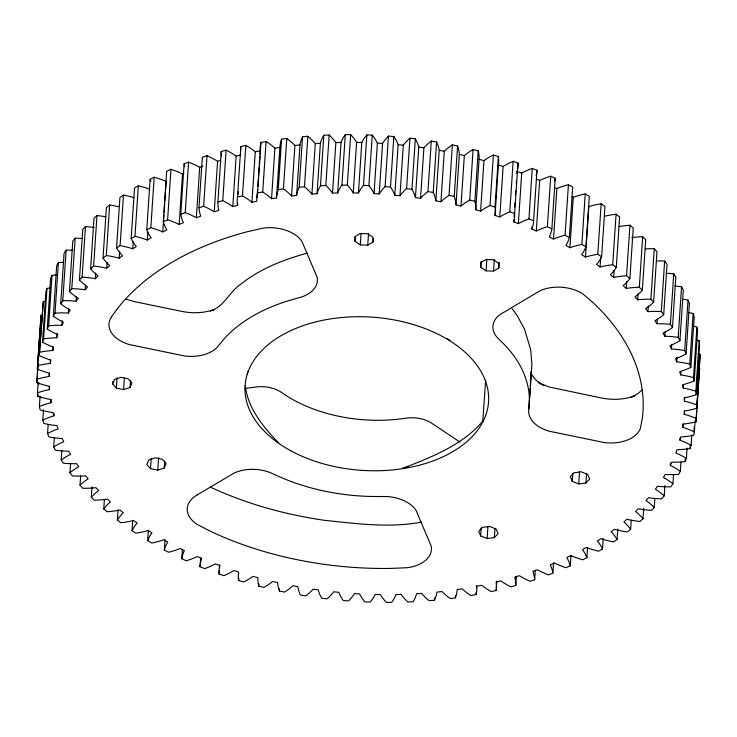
<?xml version="1.0" encoding="UTF-8"?>
<svg xmlns="http://www.w3.org/2000/svg" width="737" height="737" viewBox="0 0 737 737"><rect width="100%" height="100%" fill="white"/><g stroke="black" fill="none" stroke-linecap="round" stroke-linejoin="round"><path stroke-width="1.11" d="M37.928 363.148L36.868 382.623A69.186 43.538 3.8 0 0 49.213 386.317L49.397 389.606A69.186 43.538 3.8 0 0 37.43 392.858L37.79 396.276A69.186 43.538 3.8 0 0 50.448 399.463L50.964 402.752A69.186 43.538 3.8 0 0 39.411 406.502L40.12 409.91A69.186 43.538 3.8 0 0 53.027 412.582L53.884 415.852A69.186 43.538 3.8 0 0 42.792 420.099L43.852 423.48A69.186 43.538 3.8 0 0 56.952 425.627L58.149 428.87A69.186 43.538 3.8 0 0 47.564 433.577L48.964 436.921A69.186 43.538 3.8 0 0 62.212 438.533L63.732 441.73A69.186 43.538 3.8 0 0 53.7 446.889L55.441 450.178A69.186 43.538 3.8 0 0 68.771 451.237L70.605 454.379A69.186 43.538 3.8 0 0 61.171 459.971L63.253 463.195A69.186 43.538 3.8 0 0 76.602 463.702L78.758 466.779A69.186 43.538 3.8 0 0 69.96 472.767L72.355 475.918A69.186 43.538 3.8 0 0 85.676 475.872L88.136 478.857A69.186 43.538 3.8 0 0 80.02 485.222L82.728 488.281A69.186 43.538 3.8 0 0 95.957 487.691L98.712 490.584A69.186 43.538 3.8 0 0 91.305 497.291L94.318 500.239A69.186 43.538 3.8 0 0 107.399 499.096L110.439 501.879A69.186 43.538 3.8 0 0 103.77 508.917L107.068 511.745A69.186 43.538 3.8 0 0 119.956 510.059L123.263 512.722A69.186 43.538 3.8 0 0 117.367 520.046L120.932 522.745A69.186 43.538 3.8 0 0 133.563 520.525L137.128 523.058A69.186 43.538 3.8 0 0 132.024 530.64L135.848 533.192A69.186 43.538 3.8 0 0 148.174 530.447L151.969 532.833A69.186 43.538 3.8 0 0 147.695 540.645L151.758 543.049A69.186 43.538 3.8 0 0 163.715 539.779L167.741 542.017A69.186 43.538 3.8 0 0 164.296 550.014L168.589 552.253A69.186 43.538 3.8 0 0 180.132 548.485L184.361 550.557A69.186 43.538 3.8 0 0 181.772 558.72L186.268 560.793A69.186 43.538 3.8 0 0 197.341 556.536L201.763 558.434A69.186 43.538 3.8 0 0 200.031 566.725L204.711 568.605A69.186 43.538 3.8 0 0 215.287 563.879L219.875 565.611A69.186 43.538 3.8 0 0 219.009 573.976L223.855 575.671A69.186 43.538 3.8 0 0 233.869 570.502L238.613 572.041A69.186 43.538 3.8 0 0 238.622 580.47L243.615 581.963A69.186 43.538 3.8 0 0 253.031 576.371L257.895 577.716A69.186 43.538 3.8 0 0 258.779 586.155L263.901 587.444A69.186 43.538 3.8 0 0 272.672 581.447L277.656 582.598A69.186 43.538 3.8 0 0 279.406 591.019L284.62 592.106A69.186 43.538 3.8 0 0 292.718 585.731L297.785 586.67A69.186 43.538 3.8 0 0 300.401 595.035L305.698 595.911A69.186 43.538 3.8 0 0 313.087 589.185L318.218 589.913A69.186 43.538 3.8 0 0 321.682 598.195L327.044 598.849A69.186 43.538 3.8 0 0 333.686 591.802L338.854 592.327A69.186 43.538 3.8 0 0 343.156 600.471L348.546 600.904A69.186 43.538 3.8 0 0 354.423 593.571L359.619 593.884A69.186 43.538 3.8 0 0 364.741 601.871L370.14 602.083A69.186 43.538 3.8 0 0 375.207 594.492L380.403 594.584A69.186 43.538 3.8 0 0 386.326 602.378L391.706 602.359A69.186 43.538 3.8 0 0 395.962 594.547L401.14 594.427A69.186 43.538 3.8 0 0 407.828 601.982L413.171 601.751A69.186 43.538 3.8 0 0 416.598 593.746L421.721 593.405A69.186 43.538 3.8 0 0 429.146 600.701L434.443 600.25A69.186 43.538 3.8 0 0 437.013 592.078L442.071 591.535A69.186 43.538 3.8 0 0 450.206 598.536L455.42 597.864A69.186 43.538 3.8 0 0 457.124 589.572L462.099 588.817A69.186 43.538 3.8 0 0 470.915 595.496L476.019 594.602A69.186 43.538 3.8 0 0 476.857 586.219L481.722 585.261A69.186 43.538 3.8 0 0 491.164 591.59L496.148 590.475L496.766 581.3M496.148 590.475A69.186 43.538 3.8 0 0 496.112 582.055L500.847 580.885A69.186 43.538 3.8 0 0 510.888 586.836L515.734 585.51A69.186 43.538 3.8 0 0 514.822 577.071L519.401 575.708A69.186 43.538 3.8 0 0 529.995 581.253L534.666 579.733A69.186 43.538 3.8 0 0 532.888 571.304L537.301 569.747A69.186 43.538 3.8 0 0 548.411 574.869L552.888 573.146A69.186 43.538 3.8 0 0 550.253 564.782L554.473 563.04A69.186 43.538 3.8 0 0 566.034 567.711L570.318 565.795A69.186 43.538 3.8 0 0 566.827 557.531L570.834 555.606A69.186 43.538 3.8 0 0 582.82 559.798L586.873 557.716A69.186 43.538 3.8 0 0 582.543 549.572L586.33 547.471A69.186 43.538 3.8 0 0 598.665 551.184L602.479 548.927A69.186 43.538 3.8 0 0 597.338 540.949L600.885 538.692A69.186 43.538 3.8 0 0 613.534 541.898L617.081 539.475A69.186 43.538 3.8 0 0 611.139 531.69L614.437 529.286A69.186 43.538 3.8 0 0 627.334 531.967L630.614 529.396A69.186 43.538 3.8 0 0 623.907 521.842L626.92 519.29A69.186 43.538 3.8 0 0 640.02 521.455L643.014 518.737A69.186 43.538 3.8 0 0 635.561 511.45L638.297 508.77A69.186 43.538 3.8 0 0 651.536 510.391L654.235 507.544A69.186 43.538 3.8 0 0 646.073 500.552L648.514 497.751A69.186 43.538 3.8 0 0 661.835 498.829L664.221 495.863A69.186 43.538 3.8 0 0 655.386 489.193L657.524 486.291A69.186 43.538 3.8 0 0 670.873 486.816L672.927 483.748A69.186 43.538 3.8 0 0 663.466 477.429L665.29 474.425A69.186 43.538 3.8 0 0 678.611 474.407L680.334 471.247A69.186 43.538 3.8 0 0 670.274 465.305L671.766 462.228A69.186 43.538 3.8 0 0 685.005 461.648L686.396 458.414A69.186 43.538 3.8 0 0 675.783 452.877L676.953 449.727A69.186 43.538 3.8 0 0 690.044 448.603L691.085 445.295A69.186 43.538 3.8 0 0 679.965 440.192L680.804 436.986A69.186 43.538 3.8 0 0 693.692 435.318L694.392 431.965A69.186 43.538 3.8 0 0 682.812 427.313L683.31 424.07A69.186 43.538 3.8 0 0 695.949 421.859L696.29 418.469A69.186 43.538 3.8 0 0 684.295 414.286L684.461 411.016A69.186 43.538 3.8 0 0 696.787 408.28L700.132 354.377A69.186 43.538 3.8 0 0 698.151 353.659M36.859 379.214A69.186 43.538 3.8 0 1 49.186 376.478L49.351 373.208A69.186 43.538 3.8 0 1 37.357 369.025L41.051 315.141L37.357 369.025M528.779 408.998L528.641 411.872A32.529 20.47 3.8 0 0 549.222 431.219L604.404 442.596A32.529 20.47 3.8 0 0 640.315 428.713L642.406 417.888A276.734 174.153 3.8 0 0 593.81 303.358L583.243 294.21A32.529 20.47 3.8 0 0 539.981 290.765L499.787 314.708A32.529 20.47 3.8 0 0 496.931 337.15L505.361 345.598A162.794 102.452 3.8 0 1 529.378 402.209L528.779 408.998L530.152 388.344M38.149 359.711L38.683 351.678M38.84 349.384L39.448 340.199M39.605 337.905L40.13 329.872M36.868 382.623L37.246 376.883M37.403 374.589L37.937 366.556M38.388 359.674L38.693 355.087M39.079 349.347L39.457 343.608M39.835 337.868L40.148 333.281M37.698 365.635A69.186 43.538 3.8 0 1 50.337 363.424L50.835 360.181A69.186 43.538 3.8 0 1 39.254 355.529L43.308 301.682A69.186 43.538 3.8 0 1 45.408 301.295M39.254 355.529L43.308 301.682M37.43 392.858L38.112 382.531M37.79 396.276L37.946 393.982M38.554 384.797L38.702 382.503M39.955 352.175A69.186 43.538 3.8 0 1 52.843 350.499L53.681 347.302A69.186 43.538 3.8 0 1 42.562 342.189L45.915 291.705L46.956 288.397A69.186 43.538 3.8 0 1 50.18 287.964M42.562 342.189L43.603 338.891L46.956 288.397M39.411 406.502L40.093 396.174M43.603 338.891A69.186 43.538 3.8 0 1 56.694 337.767L57.864 334.616A69.186 43.538 3.8 0 1 47.251 329.08L50.604 278.586L51.995 275.352A69.186 43.538 3.8 0 1 56.362 274.975M47.251 329.08L48.642 325.846L51.995 275.352M42.792 420.099L43.474 409.772M49.186 376.478L49.416 373.033M48.642 325.846A69.186 43.538 3.8 0 1 61.88 325.266L63.373 322.189A69.186 43.538 3.8 0 1 53.313 316.247L56.666 265.753L58.389 262.593A69.186 43.538 3.8 0 1 62.811 262.409M50.337 363.424L50.567 359.988M49.397 389.606L49.628 386.16M53.313 316.247L55.035 313.087L58.389 262.593M52.843 350.499L53.073 347.063M47.564 433.577L48.172 424.401M50.964 402.752L51.194 399.307M56.694 337.767L56.998 333.179M55.035 313.087A69.186 43.538 3.8 0 1 68.357 313.059L70.181 310.065A69.186 43.538 3.8 0 1 60.72 303.745L64.073 253.252L66.127 250.184A69.186 43.538 3.8 0 1 72.797 250.248M53.884 415.852L54.041 413.558M60.72 303.745L62.774 300.678L66.127 250.184M53.7 446.889L54.308 437.704M61.88 325.266L62.184 320.678M62.774 300.678A69.186 43.538 3.8 0 1 76.123 301.203L78.26 298.301A69.186 43.538 3.8 0 1 69.425 291.631L72.779 241.137L75.165 238.171A69.186 43.538 3.8 0 1 81.844 238.512M68.357 313.059L68.67 308.471M69.425 291.631L71.811 288.664L75.165 238.171M61.171 459.971L61.788 450.786M76.123 301.203L76.427 296.615M71.811 288.664A69.186 43.538 3.8 0 1 85.133 289.742L87.574 286.942A69.186 43.538 3.8 0 1 79.412 279.949L82.765 229.456L85.464 226.609A69.186 43.538 3.8 0 1 94.327 227.512M79.412 279.949L82.111 277.103L85.464 226.609M69.96 472.767L70.568 463.582M85.133 289.742L85.437 285.155M82.111 277.103A69.186 43.538 3.8 0 1 95.349 278.724L98.085 276.043A69.186 43.538 3.8 0 1 90.633 268.756L93.986 218.263L96.98 215.545A69.186 43.538 3.8 0 1 105.769 216.807M90.633 268.756L93.627 266.039L96.98 215.545M80.02 485.222L80.628 476.047M95.349 278.724L95.727 272.985M93.627 266.039A69.186 43.538 3.8 0 1 106.727 268.194L109.739 265.652A69.186 43.538 3.8 0 1 103.033 258.097L106.386 207.604L109.666 205.033A69.186 43.538 3.8 0 1 118.344 206.655M103.033 258.097L106.312 255.518L109.666 205.033M91.305 497.291L91.996 486.964M106.727 268.194L107.105 262.464M106.312 255.518A69.186 43.538 3.8 0 1 119.21 258.208L122.508 255.803A69.186 43.538 3.8 0 1 116.566 248.019L119.919 197.525L123.466 195.102A69.186 43.538 3.8 0 1 134.07 197.673M119.21 258.208L119.67 251.326M116.566 248.019L120.113 245.596L123.466 195.102M103.77 508.917L104.387 499.732M112.623 383.876L114.548 379.398L121.006 377.298L128.22 378.8L131.96 383.019L130.044 387.496L123.586 389.606L116.372 388.104L112.623 383.876L112.779 381.582M116.372 388.104L117.054 377.777M120.113 245.596A69.186 43.538 3.8 0 1 132.761 248.802L136.308 246.545A69.186 43.538 3.8 0 1 131.168 238.567L134.521 188.073L138.335 185.816A69.186 43.538 3.8 0 1 149.685 189.16M132.761 248.802L133.222 241.92M123.586 389.606L124.35 378.127M131.168 238.567L134.972 236.31L138.335 185.816M117.367 520.046L118.049 509.718M130.044 387.496L130.504 380.614M134.972 236.31A69.186 43.538 3.8 0 1 147.317 240.013L151.103 237.922A69.186 43.538 3.8 0 1 146.774 229.778L150.127 179.284L154.18 177.202A69.186 43.538 3.8 0 1 166.166 181.394L165.632 189.427M147.317 240.013L147.851 231.989M146.774 229.778L150.827 227.687L154.18 177.202M132.024 530.64L132.715 520.313M150.827 227.687A69.186 43.538 3.8 0 1 162.813 231.888L166.82 229.962A69.186 43.538 3.8 0 1 163.328 221.69L166.682 171.205L170.966 169.289A69.186 43.538 3.8 0 1 182.527 173.96L183.928 173.379M162.813 231.888L163.955 214.679M164.102 212.385L164.72 203.2M164.867 200.906L165.475 191.721M150.541 468.649L146.801 464.43L148.717 459.952L155.175 457.843L162.389 459.344L166.138 463.573L164.222 468.05L157.764 470.151L150.541 468.649L151.232 458.322M163.328 221.69L167.603 219.783L170.966 169.289M147.695 540.645L148.377 530.318M157.764 470.151L158.602 457.53M167.603 219.783A69.186 43.538 3.8 0 1 179.174 224.453L182.527 173.96M179.174 224.453L183.393 222.712A69.186 43.538 3.8 0 1 180.758 214.347L184.112 163.854L188.589 162.131A69.186 43.538 3.8 0 1 199.699 167.253L202.638 166.203M164.222 468.05L164.673 461.159M180.758 214.347L185.236 212.625L188.589 162.131M164.296 550.014L164.987 539.687M185.236 212.625A69.186 43.538 3.8 0 1 196.346 217.747L199.699 167.253M196.346 217.747L200.759 216.181A69.186 43.538 3.8 0 1 198.972 207.76L202.334 157.267L207.005 155.747A69.186 43.538 3.8 0 1 217.599 161.292L220.649 160.38M240.888 154.945L236.153 156.115A69.186 43.538 3.8 0 0 226.112 150.164L221.266 151.49L217.912 201.975A69.186 43.538 3.8 0 0 218.825 210.423L214.246 211.786A69.186 43.538 3.8 0 0 203.642 206.24L207.005 155.747M181.772 558.72L182.38 549.544M214.246 211.786L217.599 161.292M237.683 203.145L237.535 205.439L232.8 206.609A69.186 43.538 3.8 0 0 222.758 200.657L226.112 150.164M200.031 566.725L200.639 557.541M232.8 206.609L236.153 156.115M237.535 205.439A69.186 43.538 3.8 0 1 237.498 197.019L240.852 146.525L245.836 145.41A69.186 43.538 3.8 0 1 255.278 151.739L260.143 150.781A69.186 43.538 3.8 0 1 260.981 142.398L266.085 141.504A69.186 43.538 3.8 0 1 274.901 148.183L279.876 147.428A69.186 43.538 3.8 0 1 281.58 139.136L286.794 138.464A69.186 43.538 3.8 0 1 294.929 145.465L299.987 144.922A69.186 43.538 3.8 0 1 302.557 136.75L307.854 136.299A69.186 43.538 3.8 0 1 315.279 143.595L320.402 143.254A69.186 43.538 3.8 0 1 323.829 135.249L329.172 135.018A69.186 43.538 3.8 0 1 335.86 142.573L332.507 193.066L337.684 192.947A69.186 43.538 3.8 0 1 341.94 185.134L345.294 134.641L350.674 134.622A69.186 43.538 3.8 0 1 356.597 142.416L353.244 192.91L358.44 193.002A69.186 43.538 3.8 0 1 363.507 185.411L366.86 134.917L372.259 135.129A69.186 43.538 3.8 0 1 377.381 143.116L374.028 193.61L379.223 193.914A69.186 43.538 3.8 0 1 385.101 186.59L388.454 136.096L393.844 136.529A69.186 43.538 3.8 0 1 398.146 144.673L394.792 195.167L399.961 195.692A69.186 43.538 3.8 0 1 406.603 188.644L409.956 138.151L415.318 138.805A69.186 43.538 3.8 0 1 418.782 147.087L415.428 197.571L420.56 198.308A69.186 43.538 3.8 0 1 427.948 191.583L431.302 141.089L436.599 141.965A69.186 43.538 3.8 0 1 439.215 150.33L435.862 200.823L440.929 201.763A69.186 43.538 3.8 0 1 449.026 195.388L452.38 144.894L457.594 145.981A69.186 43.538 3.8 0 1 459.344 154.401L455.991 204.895L460.975 206.047A69.186 43.538 3.8 0 1 469.745 200.04L474.868 201.339A69.186 43.538 3.8 0 1 475.752 209.778L480.616 211.123A69.186 43.538 3.8 0 1 490.031 205.531L495.024 207.023A69.186 43.538 3.8 0 1 495.034 215.453L499.778 216.991A69.186 43.538 3.8 0 1 509.792 211.814L514.638 213.509A69.186 43.538 3.8 0 1 513.772 221.883L518.36 223.606A69.186 43.538 3.8 0 1 528.936 218.889L533.616 220.768A69.186 43.538 3.8 0 1 531.884 229.06L536.306 230.957A69.186 43.538 3.8 0 1 547.379 226.701L551.875 228.774A69.186 43.538 3.8 0 1 549.286 236.927L553.515 239.009A69.186 43.538 3.8 0 1 565.058 235.232L569.351 237.48A69.186 43.538 3.8 0 1 565.905 245.476L569.931 247.715A69.186 43.538 3.8 0 1 581.889 244.444L585.952 246.849A69.186 43.538 3.8 0 1 581.677 254.661L585.473 257.047A69.186 43.538 3.8 0 1 597.799 254.293L601.622 256.854A69.186 43.538 3.8 0 1 596.519 264.436L600.084 266.969A69.186 43.538 3.8 0 1 612.714 264.749L616.279 267.448A69.186 43.538 3.8 0 1 610.383 274.772L613.691 277.434A69.186 43.538 3.8 0 1 626.579 275.749L629.877 278.577A69.186 43.538 3.8 0 1 623.207 285.606L626.247 288.397A69.186 43.538 3.8 0 1 639.329 287.255L642.342 290.203A69.186 43.538 3.8 0 1 634.935 296.91L637.689 299.802A69.186 43.538 3.8 0 1 650.918 299.213L653.627 302.271A69.186 43.538 3.8 0 1 645.511 308.628L647.97 311.622A69.186 43.538 3.8 0 1 661.292 311.576L663.687 314.727A69.186 43.538 3.8 0 1 654.889 320.715L657.045 323.783A69.186 43.538 3.8 0 1 670.394 324.298L672.476 327.523A69.186 43.538 3.8 0 1 663.042 333.106L664.875 336.247A69.186 43.538 3.8 0 1 678.206 337.316L679.947 340.605A69.186 43.538 3.8 0 1 669.915 345.764L671.435 348.96A69.186 43.538 3.8 0 1 684.682 350.572L686.083 353.917A69.186 43.538 3.8 0 1 675.497 358.624L676.695 361.867A69.186 43.538 3.8 0 1 689.795 364.014L690.855 367.394A69.186 43.538 3.8 0 1 679.763 371.632L680.62 374.903A69.186 43.538 3.8 0 1 693.526 377.584L694.236 380.983A69.186 43.538 3.8 0 1 682.683 384.742L683.199 388.031A69.186 43.538 3.8 0 1 695.857 391.218L696.216 394.636A69.186 43.538 3.8 0 1 684.249 397.888L684.433 401.177A69.186 43.538 3.8 0 1 696.778 404.871M238.291 193.969L238.447 191.666M260.981 142.398L257.628 192.891A69.186 43.538 3.8 0 0 256.789 201.265L251.925 202.233A69.186 43.538 3.8 0 0 242.482 195.904L245.836 145.41M219.009 573.976L219.239 570.539M219.396 568.245L219.617 564.8M251.925 202.233L255.278 151.739M257.02 197.829L257.554 189.796M257.784 186.35L258.318 178.317M258.466 176.023L259.074 166.838M259.231 164.544L259.765 156.511M259.912 154.217L260.143 150.781M281.58 139.136L278.227 189.63A69.186 43.538 3.8 0 0 276.522 197.921L271.548 198.677A69.186 43.538 3.8 0 0 262.731 191.998L266.085 141.504M238.622 580.47L238.779 578.167M271.548 198.677L274.901 148.183M276.522 197.921L279.876 147.428M302.557 136.75L299.204 187.244A69.186 43.538 3.8 0 0 296.633 195.406L291.576 195.959A69.186 43.538 3.8 0 0 283.441 188.958L286.794 138.464M258.779 586.155L258.936 583.861M291.576 195.959L294.929 145.465M296.633 195.406L299.987 144.922M323.829 135.249L320.475 185.742A69.186 43.538 3.8 0 0 317.048 193.748L311.926 194.089A69.186 43.538 3.8 0 0 304.501 186.783L307.854 136.299M279.406 591.019L279.563 588.725M311.926 194.089L315.279 143.595M317.048 193.748L320.402 143.254M332.507 193.066A69.186 43.538 3.8 0 0 325.818 185.503L329.172 135.018M337.684 192.947L341.038 142.453A69.186 43.538 3.8 0 1 345.294 134.641M353.244 192.91A69.186 43.538 3.8 0 0 347.32 185.116L350.674 134.622M373.263 238.613L373.042 242.049L367.772 245.181L360.301 244.887L355.013 241.349L355.317 236.761M358.44 193.002L361.793 142.508A69.186 43.538 3.8 0 1 366.86 134.917M360.301 244.887L361.066 233.417M374.028 193.61A69.186 43.538 3.8 0 0 368.905 185.623L372.259 135.129M367.772 245.181L368.528 233.703M379.223 193.914L382.577 143.429A69.186 43.538 3.8 0 1 388.454 136.096M394.792 195.167A69.186 43.538 3.8 0 0 390.49 187.023L393.844 136.529M399.961 195.692L403.314 145.198A69.186 43.538 3.8 0 1 409.956 138.151M415.428 197.571A69.186 43.538 3.8 0 0 411.965 189.298L415.318 138.805M420.56 198.308L423.913 147.815A69.186 43.538 3.8 0 1 431.302 141.089M435.862 200.823A69.186 43.538 3.8 0 0 433.245 192.458L436.599 141.965M440.929 201.763L444.282 151.269A69.186 43.538 3.8 0 1 452.38 144.894M455.991 204.895A69.186 43.538 3.8 0 0 454.241 196.475L457.594 145.981M434.443 600.25L434.6 597.956M460.975 206.047L464.328 155.553A69.186 43.538 3.8 0 1 473.099 149.556L478.221 150.845A69.186 43.538 3.8 0 1 479.105 159.284L475.752 209.778M469.745 200.04L473.099 149.556M474.868 201.339L478.221 150.845M480.616 211.123L483.969 160.629A69.186 43.538 3.8 0 1 493.385 155.037L498.378 156.53A69.186 43.538 3.8 0 1 498.387 164.959L495.034 215.453M455.42 597.864L455.577 595.56M499.179 262.261L498.802 268.001L493.532 271.133L486.061 270.838L480.773 267.301L481.16 261.561M490.031 205.531L493.385 155.037M486.061 270.838L486.825 259.36M495.024 207.023L498.378 156.53M493.532 271.133L494.297 259.654M499.778 216.991L503.131 166.498A69.186 43.538 3.8 0 1 513.145 161.329L517.991 163.024A69.186 43.538 3.8 0 1 517.696 168.626M476.019 594.602L476.176 592.299M476.48 587.711L476.627 585.418M480.671 535.937L478.718 531.313L482.44 527.379L489.654 526.439L496.121 529.046L498.065 533.671L494.352 537.605L487.139 538.544L480.671 535.937L481.206 527.904M487.139 538.544L487.903 527.066M509.792 211.814L513.145 161.329M513.772 221.883L513.929 219.589M514.076 217.295L514.306 213.85M514.767 206.968L515.071 202.38M515.522 195.489L515.836 190.901M516.287 184.02L516.517 180.574M516.978 173.692L517.125 171.389A69.186 43.538 3.8 0 0 517.54 169.556M514.638 213.509L517.991 163.024M494.352 537.605L494.96 528.429M518.36 223.606L521.713 173.121A69.186 43.538 3.8 0 1 532.289 168.395L536.969 170.275L533.616 220.768M528.936 218.889L532.289 168.395M531.884 229.06L532.031 226.756M536.306 230.957L539.659 180.464A69.186 43.538 3.8 0 1 550.732 176.207L555.228 178.28L551.875 228.774M515.734 585.51L516.342 576.334M530.308 386.041L531.294 371.126L531.478 376.395L530.898 374.332M529.378 402.209L531.893 364.336L530.686 349.707L524.523 329.163L516.969 315.27L512.058 308.563M547.379 226.701L550.732 176.207M553.515 239.009L556.868 188.515L555.468 187.815M534.666 579.733L535.283 570.549M565.058 235.232L568.411 184.747A69.186 43.538 3.8 0 0 556.868 188.515M569.351 237.48L572.704 186.986L568.411 184.747M569.931 247.715L573.285 197.221L571.949 196.475M552.888 573.146L553.579 562.819M581.889 244.444L585.242 193.951A69.186 43.538 3.8 0 0 573.285 197.221M585.952 246.849L589.305 196.355L585.242 193.951M585.473 257.047L588.826 206.553A69.186 43.538 3.8 0 1 601.152 203.808L604.976 206.36L601.622 256.854M572.253 481.344L570.309 476.71L574.031 472.776L581.235 471.837L587.711 474.444L589.655 479.078L585.933 483.011L578.729 483.951L572.253 481.344L572.787 473.311M570.318 565.795L571 555.468M578.729 483.951L579.568 471.321M597.799 254.293L601.152 203.808M600.084 266.969L600.692 257.793M585.933 483.011L586.541 473.827M586.873 557.716L587.555 547.388M612.714 264.749L616.068 214.255A69.186 43.538 3.8 0 0 604.451 216.236M613.691 277.434L614.151 270.543M616.279 267.448L619.633 216.954L616.068 214.255M602.479 548.927L603.17 538.6M626.579 275.749L629.932 225.255A69.186 43.538 3.8 0 0 619.144 226.545M626.247 288.397L626.699 281.506M629.877 278.577L633.23 228.083L629.932 225.255M617.081 539.475L617.772 529.148M637.689 299.802L638.067 294.063M639.329 287.255L642.682 236.761A69.186 43.538 3.8 0 0 631.738 237.6M642.342 290.203L645.695 239.709L642.682 236.761M630.614 529.396L631.222 520.211M647.97 311.622L648.348 305.883M650.918 299.213L654.272 248.719A69.186 43.538 3.8 0 0 645.409 248.931M653.627 302.271L656.98 251.778L654.272 248.719M643.014 518.737L643.696 508.41M657.045 323.783L657.349 319.195M661.292 311.576L664.645 261.082A69.186 43.538 3.8 0 0 656.851 260.907M663.687 314.727L667.04 264.233L664.645 261.082M664.875 336.247L665.179 331.659M654.235 507.544L654.843 498.369M670.394 324.298L673.747 273.805A69.186 43.538 3.8 0 0 665.962 273.307M672.476 327.523L675.829 277.029L673.747 273.805M671.435 348.96L671.739 344.372M664.221 495.863L664.903 485.536M678.206 337.316L681.559 286.822A69.186 43.538 3.8 0 0 674.917 286.085M676.695 361.867L676.999 357.279M670.274 465.305L670.421 463.011M679.947 340.605L683.3 290.111L681.559 286.822M672.927 483.748L673.544 474.564M680.62 374.903L680.85 371.466M684.682 350.572L688.036 300.079A69.186 43.538 3.8 0 0 683.66 299.36M683.199 388.031L683.429 384.585M679.965 440.192L680.113 437.898M686.083 353.917L689.436 303.423L688.036 300.079M684.433 401.177L684.655 397.731M682.812 427.313L683.033 423.867M680.334 471.247L680.942 462.062M684.295 414.286L684.526 410.841M689.795 364.014L693.149 313.52A69.186 43.538 3.8 0 0 688.837 312.626M690.855 367.394L694.208 316.901L693.149 313.52M685.005 461.648L685.161 459.354M686.396 458.414L687.077 448.087M693.526 377.584L696.88 327.09A69.186 43.538 3.8 0 0 692.651 326.021M694.236 380.983L697.589 330.498L696.88 327.09M690.044 448.603L690.274 445.157M691.085 445.295L691.776 434.968M695.857 391.218L699.21 340.724A69.186 43.538 3.8 0 0 697.165 340.089M696.216 394.636L699.57 344.142L699.21 340.724M693.922 431.873L694.226 427.285M694.392 431.965L695.074 421.638M695.949 421.859L696.705 410.38M696.787 408.28L700.132 354.377M696.29 418.469L699.643 367.975L699.302 371.365M482.763 421.509L485.637 380.209M247.125 374.295L248.111 371.457M483.638 420.062C463.269 445.037 431.689 457.041 402.503 468.428L408.51 466.585M642.342 389.79L637.514 393.945L631.158 397.179L634.806 395.806C624.202 399.776 612.493 400.2 601.447 397.998L549.489 387.082L541.124 383.922L544.228 385.598L538.332 382.42L540.129 383.397M198.972 207.76L203.642 206.24M217.912 201.975L222.758 200.657M421.582 522.063C389.735 528.18 356.644 523.694 324.676 520.34C285.394 514.675 246.702 504.007 210.671 487.24M237.498 197.019L242.482 195.904M307.338 253.113C283.745 259.562 260.262 268.627 240.99 284.058C229.465 291.585 224.26 306.712 210.487 310.94L213.96 309.632C203.652 313.197 192.403 313.529 181.763 311.392L134.539 301.645L126.027 299.213M257.628 192.891L262.731 191.998M278.227 189.63L283.441 188.958M244.666 388.5L256.006 387.008A26.044 16.389 3.8 0 1 281.718 392.591A122.01 76.777 3.8 0 0 405.838 418.201A26.044 16.389 3.8 0 1 431.771 423.278L460.072 442.126M299.204 187.244L304.501 186.783M320.475 185.742L325.818 185.503M335.86 142.573L341.038 142.453M341.94 185.134L347.32 185.116M356.597 142.416L361.793 142.508M363.507 185.411L368.905 185.623M377.381 143.116L382.577 143.429M385.101 186.59L390.49 187.023M398.146 144.673L403.314 145.198M406.603 188.644L411.965 189.298M418.782 147.087L423.913 147.815M427.948 191.583L433.245 192.458M439.215 150.33L444.282 151.269M449.026 195.388L454.241 196.475M459.344 154.401L464.328 155.553M479.105 159.284L483.969 160.629M498.387 164.959L503.131 166.498M517.125 171.389L521.713 173.121M536.711 179.192L539.659 180.464M541.041 383.885L535.661 379.859L530.972 373.558M447.276 338.467L449.911 340.558M276.863 441.472L278.383 442.817C263.312 426.797 247.706 408.335 245.32 385.598M498.802 268.001L498.783 263.293L493.495 259.756L486.033 259.461L480.764 262.593L480.773 267.301M373.042 242.049L373.023 237.342L367.735 233.804L360.273 233.518L355.004 236.641L355.013 241.349M221.459 156.18A69.186 43.538 3.8 0 1 221.266 151.49M536.969 170.275A69.186 43.538 3.8 0 1 536.094 175.839M555.228 178.28A69.186 43.538 3.8 0 1 554.648 181.044M150.882 181.127A69.186 43.538 3.8 0 1 150.127 179.284M184.711 166.663A69.186 43.538 3.8 0 1 184.112 163.854M240.584 152.135A69.186 43.538 3.8 0 1 240.852 146.525M111.48 316.818L110.108 319.305A32.529 20.47 3.8 0 0 129.38 344.575L184.545 355.971A32.529 20.47 3.8 0 0 216.936 347.551L223.864 339.167A162.794 102.452 3.8 0 1 288.222 300.797L301.894 296.9A32.529 20.47 3.8 0 0 317.03 276.992L302.023 241.653A32.529 20.47 3.8 0 0 263.035 228.129L247.024 231.805A276.734 174.153 3.8 0 0 116.805 309.429L111.48 316.818M196.982 494.997L194.043 496.987A32.529 20.47 3.8 0 0 197.12 524.394L211.04 531.552A276.734 174.153 3.8 0 0 389.855 568.448L407.119 567.73A32.529 20.47 3.8 0 0 431.108 545.905L416.129 510.566A32.529 20.47 3.8 0 0 386.603 496.545L371.245 496.471A162.794 102.452 3.8 0 1 282.87 478.239L269.935 472.472A32.529 20.47 3.8 0 0 234.209 473.025L196.982 494.997M290.802 450.786A122.01 76.777 3.8 0 0 487.295 410.076A122.01 76.777 3.8 0 0 322.373 320.383A122.01 76.777 3.8 0 0 290.802 450.786"/></g></svg>
